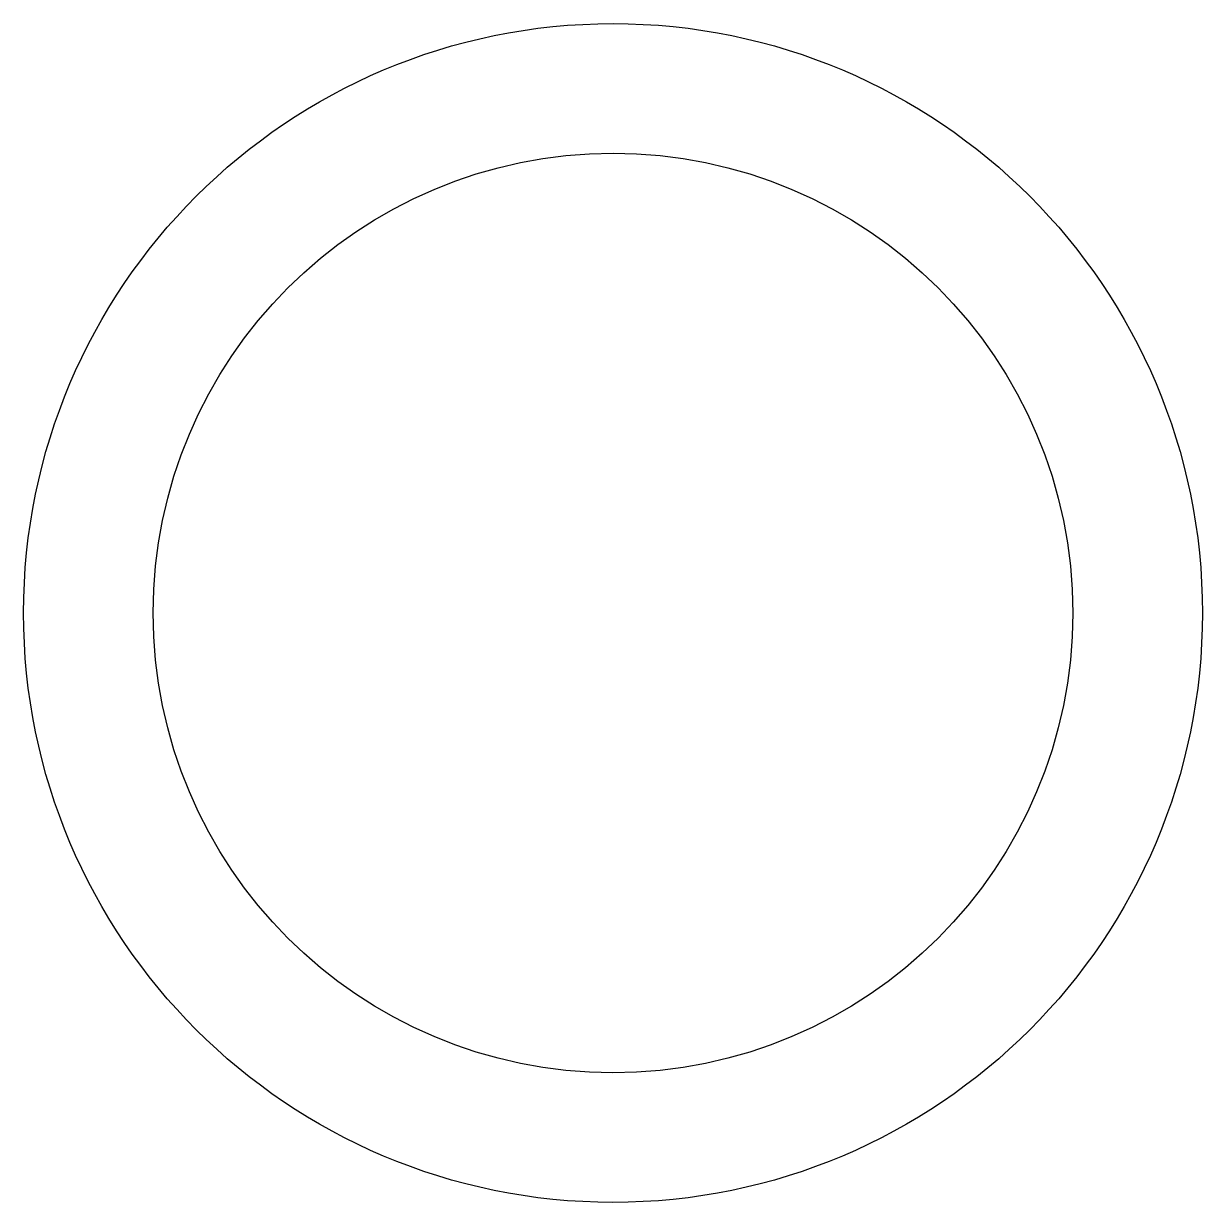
# Model space of a CAD drawing. Header units: millimetres. Extents: x -21.8 to 21.8, y -21.8 to 21.8.
import ezdxf

# ---------------------------------------------------------------- set-up
doc = ezdxf.new("R2010")
doc.units = ezdxf.units.MM
doc.layers.add('CUT_INNER', color=6, linetype='Continuous')
doc.layers.add('CUT_OUTER', color=1, linetype='Continuous')

msp = doc.modelspace()

# ---------------------------------------------------------------- linework, layer by layer
at = {"layer": 'CUT_INNER'}
msp.add_circle((0, 0), 17.035, dxfattribs=at)
at = {"layer": 'CUT_OUTER'}
msp.add_circle((0, 0), 21.84, dxfattribs=at)

doc.saveas('drawing.dxf')
